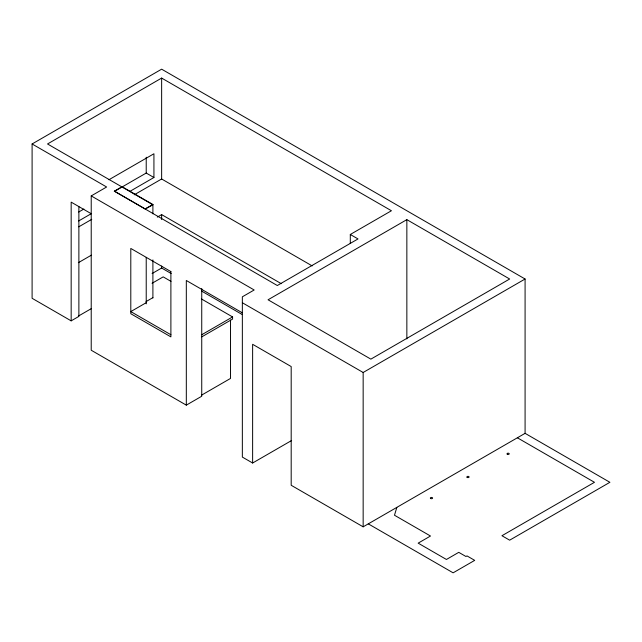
<?xml version="1.0" encoding="UTF-8"?>
<svg xmlns="http://www.w3.org/2000/svg" width="642" height="642" viewBox="0 0 642 642"><rect width="100%" height="100%" fill="white"/><g stroke="black" fill="none" stroke-linecap="round" stroke-linejoin="round"><path stroke-width="0.96" d="M396.828 507.381L394.493 515.237L430.493 536.022L418.159 543.148L446.431 559.471L458.765 552.345L465.964 556.502L466.991 555.908L474.703 560.362L453.116 572.824L368.291 523.856M78.878 206.66L78.878 316.402L71.166 320.856L32.1 298.297L32.1 143.969L161.64 69.175L525.084 279.005L525.084 433.334L363.155 526.825L291.187 485.272L291.187 366.558L252.627 344.297L252.627 463.01L242.347 457.08L242.347 296.813L254.176 289.983L91.22 195.906L91.22 350.235L186.316 405.142L201.74 396.234L201.74 288.539M350.299 243.503L350.299 234.482L391.427 210.745L161.64 78.075L47.524 143.969L125.487 188.981M108.907 179.752L153.928 153.759L153.928 177.505L129.692 191.501M91.22 195.906L106.636 186.999L32.1 143.969M350.299 234.482L358.011 238.936L277.304 285.529L114.348 191.155L122.06 186.702L152.9 204.509L152.9 213.826M78.693 212.037L83.885 209.043M114.348 191.452L146.224 173.051L153.928 177.505M78.605 220.992L91.597 213.489M78.749 226.843L91.766 219.331M134.226 194.815L161.64 178.99L312.181 265.9M114.348 191.155L145.196 208.963L152.9 204.509M78.364 262.682L91.381 255.171M157.306 217.108L161.64 214.605L281.26 283.66M78.364 316.105L91.381 308.593M152.098 273.532L161.64 268.027L171.173 273.532M152.05 283.299L163.188 276.871L170.989 281.373M146.047 301.604L152.9 297.639M146.224 302.687L130.799 311.595L170.892 334.739M201.74 334.739L232.581 316.931L232.581 319.074L201.74 336.881M406.851 219.644L268.051 299.782L370.867 359.135L509.66 279.005L406.851 219.644L406.851 338.904M201.564 395.151L230.526 378.427L230.526 320.061M242.347 302.743L363.155 372.488L525.084 279.005M252.627 463.01L291.62 440.508M126.129 189.35L152.9 204.806L145.196 208.963M525.084 433.334L609.9 482.303L509.66 540.179L501.948 535.725L594.476 482.303L517.372 437.788M91.068 213.625L71.166 202.134L71.166 320.856M242.146 312.718L186.316 280.49L186.316 405.142M201.516 291.043L242.251 314.564M201.355 298.907L232.581 316.931M363.155 372.488L363.155 526.825M161.64 78.075L161.64 179.295M161.64 214.605L161.64 219.548M161.64 266.045L161.64 268.027M152.9 259.922L152.9 298.008M146.224 157.226L146.224 173.051M146.224 257.338L146.224 303.835M170.892 271.582L130.799 248.438L130.799 313.729L170.892 336.881L170.892 271.582M430.686 498.521A1.115 0.642 0 0 0 432.548 498.232A1.115 0.642 0 0 0 431.183 497.446A1.115 0.642 0 0 0 430.686 498.521M467.199 477.439A1.115 0.642 0 0 0 469.061 477.15A1.115 0.642 0 0 0 467.697 476.364A1.115 0.642 0 0 0 467.199 477.439M507.332 454.271A1.115 0.642 0 0 0 509.194 453.982A1.115 0.642 0 0 0 507.83 453.196A1.115 0.642 0 0 0 507.332 454.271"/></g></svg>
